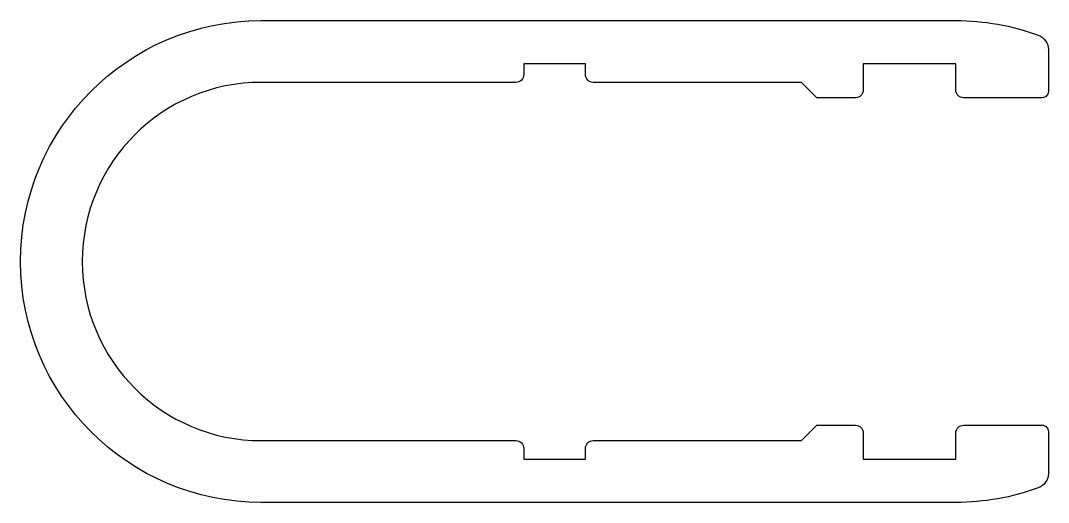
# Model space of a CAD drawing. Extents: x 501.7 to 535, y 456.3 to 471.9.
import ezdxf

# ---------------------------------------------------------------- set-up
doc = ezdxf.new("R2010")
doc.units = 0
doc.layers.add('ANA', color=220, linetype='CONTINUOUS')

msp = doc.modelspace()

# ---------------------------------------------------------------- linework, layer by layer
at = {"layer": 'ANA', "color": 0}
msp.add_lwpolyline([(534.778, 469.407), (532.228, 469.407, -0.414214), (531.978, 469.657), (531.978, 470.507), (528.978, 470.507), (528.978, 469.657, -0.414214), (528.728, 469.407), (527.478, 469.407), (526.978, 469.907), (520.228, 469.907, -0.414214), (519.978, 470.157), (519.978, 470.507), (517.978, 470.507), (517.978, 470.157, -0.414214), (517.728, 469.907), (509.478, 469.907, 1), (509.478, 458.307), (517.728, 458.307, -0.414214), (517.978, 458.057), (517.978, 457.707), (519.978, 457.707), (519.978, 458.057, -0.414214), (520.228, 458.307), (526.978, 458.307), (527.478, 458.807), (528.728, 458.807, -0.414214), (528.978, 458.557), (528.978, 457.707), (531.978, 457.707), (531.978, 458.557, -0.414214), (532.228, 458.807), (534.778, 458.807, -0.414214), (534.978, 458.607), (534.978, 457.248, -0.315168), (534.65, 456.778, -0.087608), (531.978, 456.307), (509.478, 456.307, -1), (509.478, 471.907), (531.978, 471.907, -0.087608), (534.65, 471.435, -0.315168), (534.978, 470.965), (534.978, 469.607, -0.414214)], format="xyb", close=True, dxfattribs=at)

doc.saveas('drawing.dxf')
